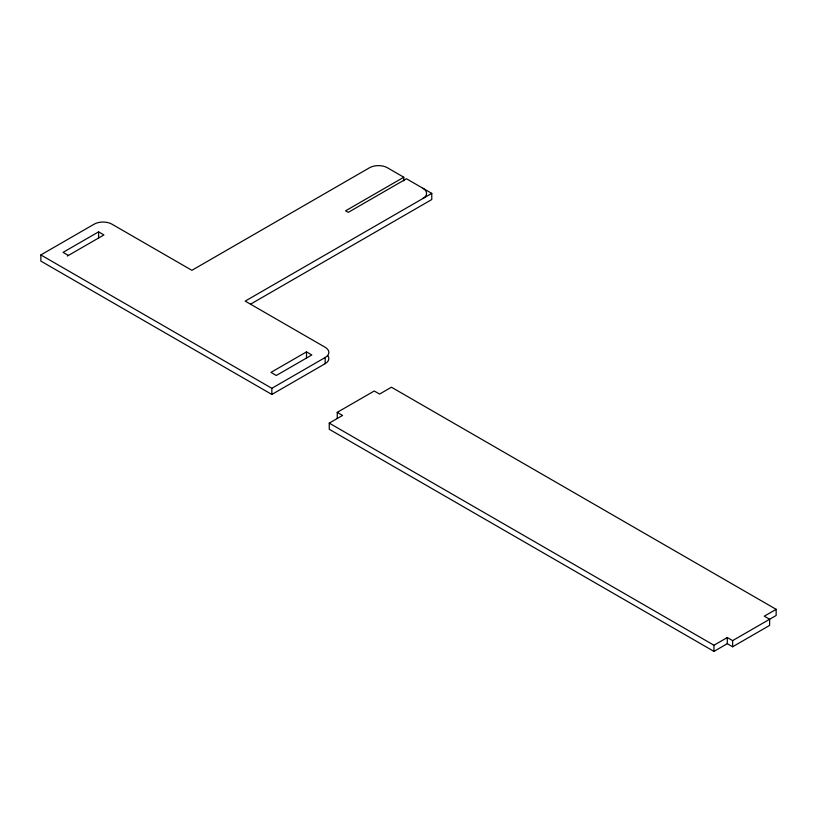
<?xml version="1.0" encoding="UTF-8"?>
<svg xmlns="http://www.w3.org/2000/svg" width="817" height="817" viewBox="0 0 817 817"><rect width="100%" height="100%" fill="white"/><g stroke="black" fill="none" stroke-linecap="round" stroke-linejoin="round"><path stroke-width="1.23" d="M327.883 355.773A12.561 7.251 0 0 1 325.156 363.677L271.847 394.458L40.85 261.093L40.85 254.935L94.159 224.164A12.561 7.251 0 0 1 111.929 224.164L191.893 270.325L369.58 167.73A12.561 7.251 0 0 1 387.35 167.73L403.792 177.228L403.792 180.914M67.372 256.038L103.933 234.928L98.602 231.854L63.062 252.371L68.393 255.445M403.792 177.228L345.591 210.827L348.256 212.359L406.457 178.76L431.774 193.384L431.774 199.542L250.717 304.067M431.774 193.384L245.192 301.105L325.156 347.266A12.561 7.251 0 0 1 325.156 357.529L325.156 363.677M306.498 351.882L270.958 372.399L276.289 375.483L311.828 354.966L306.498 351.882L306.498 358.04M40.85 254.935L271.847 388.3L325.156 357.529M337.247 418.508L337.247 412.35L374.247 390.996L379.578 394.07L391.445 387.217L776.15 609.329L776.15 615.487L732.614 640.62L727.283 637.536L713.956 645.236L329.251 423.124L329.251 429.282L713.956 651.394L727.283 643.694L732.614 646.778L769.614 625.413L769.614 619.255L764.283 616.181L776.15 609.329M329.251 423.124L342.578 415.434L337.247 412.35M732.614 640.62L732.614 646.778M727.283 637.536L727.283 643.694M713.956 645.236L713.956 651.394M271.847 388.3L271.847 394.458M98.602 231.854L98.602 238.013M422.889 188.257A12.561 7.251 0 0 1 422.889 198.511"/></g></svg>
